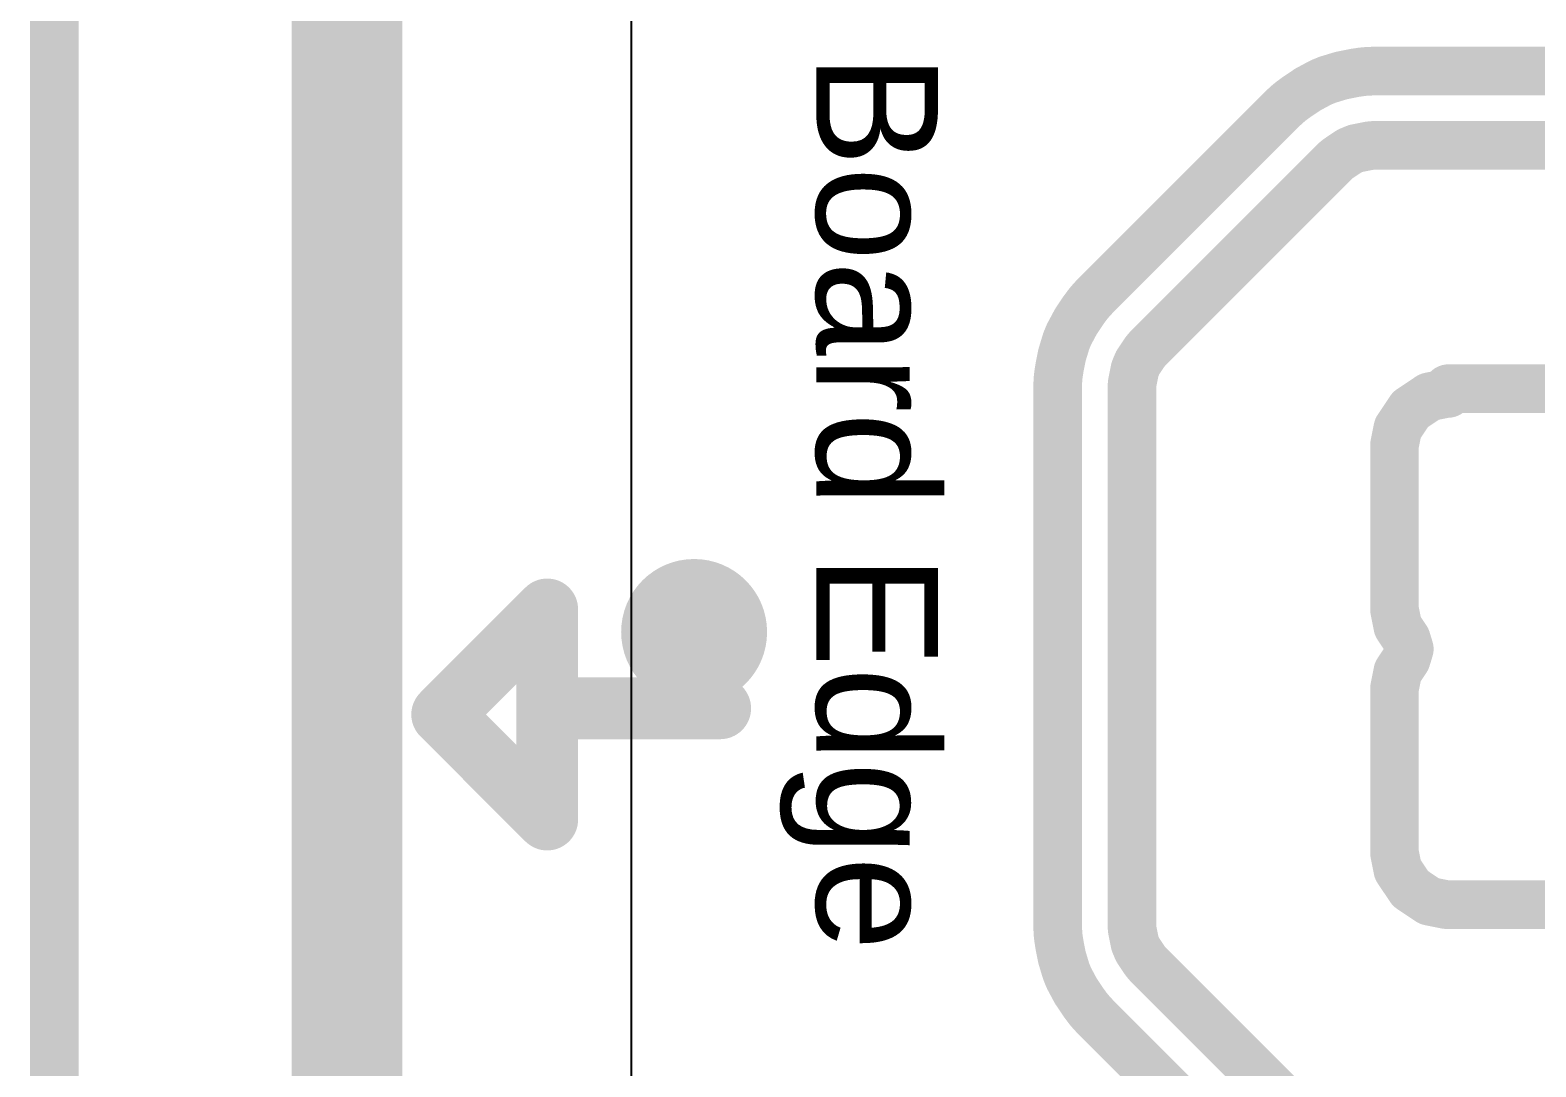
# Model space of a CAD drawing. Header units: inches. Extents: x 0 to 12.4, y -0.6 to 2.2.
# Drawn here: x -0.0473 to 0.1964, y 0.9539 to 1.1217 of the extents above; entities that cross this region are included whole.
import ezdxf

# ---------------------------------------------------------------- set-up
doc = ezdxf.new("R2010")
doc.units = ezdxf.units.IN
doc.header["$MEASUREMENT"] = 0
for name, color, linetype in [('Board_Outline', 216, 'Continuous'), ('Bottom Layer', 5, 'Continuous'), ('Dimension', 6, 'Continuous'), ('Mechanical 4', 56, 'Continuous'), ('Top Layer', 1, 'Continuous'), ('Top Overlay', 2, 'Continuous')]:
    doc.layers.add(name, color=color, linetype=linetype)
doc.styles.add('Arial', font='', dxfattribs={"height": 0.2})
doc.styles.get('Arial').set_extended_font_data('Arial')

# ---------------------------------------------------------------- blocks, each defined once
blk = doc.blocks.new('TYPE_C_31_M_17__56')
at = {"layer": 'Top Overlay'}
for points, const_width in [([(0.01, -0.159), (0.01, -0.131)], 0.01), ([(0.01, -0.159), (-0.006, -0.159)], 0.01), ([(0.011, -0.176), (-0.006, -0.159)], 0.01), ([(0.028, -0.159), (0.01, -0.159)], 0.01), ([(0.011, -0.176), (0.028, -0.159)], 0.01), ([(0.1700787, -0.1880787), (-0.1700787, -0.1880787)], 0.005)]:
    blk.add_lwpolyline(points, dxfattribs=dict(at, const_width=const_width))
at = {"layer": 'Top Overlay', "const_width": 0.005}
for points in [[(0.0075, -0.131, 1), (0.0125, -0.131, 1)], [(-0.0085, -0.159, 1), (-0.0035, -0.159, 1)], [(-0.0085, -0.159, 1), (-0.0035, -0.159, 1)], [(0.0075, -0.159, 1), (0.0125, -0.159, 1)], [(0.0075, -0.159, 1), (0.0125, -0.159, 1)], [(0.0075, -0.159, 1), (0.0125, -0.159, 1)], [(0.0255, -0.159, 1), (0.0305, -0.159, 1)], [(0.0255, -0.159, 1), (0.0305, -0.159, 1)], [(0.0085, -0.176, 1), (0.0135, -0.176, 1)], [(0.0085, -0.176, 1), (0.0135, -0.176, 1)]]:
    blk.add_lwpolyline(points, format="xyb", close=True, dxfattribs=at)
at = {"layer": 'Top Overlay', "style": 'Arial'}
blk.add_text('Board Edge', height=0.019685, dxfattribs=at).set_placement((-0.095999, -0.1154395))

msp = doc.modelspace()

# ---------------------------------------------------------------- hatches: boundary and pattern name
at = {"layer": 'Dimension'}
h = msp.add_hatch(color=6, dxfattribs=at)
edge = h.paths.add_edge_path()
edge.add_arc((0.060132, 1.024288), 0.011811, 0, 360)

# ---------------------------------------------------------------- linework, layer by layer
at = {"layer": 'Board_Outline', "const_width": 0.01}
msp.add_lwpolyline([(0, 0), (0, 1.9685039)], dxfattribs=at)
at = {"layer": 'Bottom Layer'}
msp.add_line((0.0499999, 0.7582093), (0.05, 1.4817409), dxfattribs=at)
at = {"layer": 'Dimension', "const_width": 0.007874}
for points in [[(0.0089706, 0.8894235), (0.0089706, 1.1536209)], [(0.1671239, 1.1147774), (0.1681741, 1.1149332)], [(0.1681741, 1.1149332), (0.1681749, 1.1149333)], [(0.1681749, 1.1149333), (0.1682323, 1.1149418)], [(0.1682323, 1.1149418), (0.1682904, 1.1149475)], [(0.1682904, 1.1149475), (0.1682909, 1.1149476)], [(0.1682909, 1.1149476), (0.1687413, 1.1149919)], [(0.1687413, 1.1149919), (0.168742, 1.114992)], [(0.168742, 1.114992), (0.1688007, 1.1149978)], [(0.1688007, 1.1149978), (0.1688589, 1.1150006)], [(0.1688589, 1.1150006), (0.1688602, 1.1150007)], [(0.1688602, 1.1150007), (0.16992, 1.1150528)], [(0.16992, 1.1150528), (0.1699208, 1.1150528)], [(0.1699208, 1.1150528), (0.1699797, 1.1150557)], [(0.1699797, 1.1150557), (0.2488215, 1.1150557)], [(0.1596215, 1.112164), (0.1614896, 1.1131626)], [(0.1614896, 1.1131626), (0.16149, 1.1131628)], [(0.16149, 1.1131628), (0.1615952, 1.113219)], [(0.1615952, 1.113219), (0.1617052, 1.1132645)], [(0.1617052, 1.1132645), (0.1617058, 1.1132648)], [(0.1617058, 1.1132648), (0.1625344, 1.113608)], [(0.1625344, 1.113608), (0.1625346, 1.1136081)], [(0.1625346, 1.1136081), (0.1626453, 1.1136539)], [(0.1626453, 1.1136539), (0.1627592, 1.1136885)], [(0.1627592, 1.1136885), (0.1627601, 1.1136888)], [(0.1627601, 1.1136888), (0.1647867, 1.1143035)], [(0.1647867, 1.1143035), (0.1647873, 1.1143037)], [(0.1647873, 1.1143037), (0.1649016, 1.1143383)], [(0.1649016, 1.1143383), (0.1650185, 1.1143616)], [(0.1650185, 1.1143616), (0.1650192, 1.1143617)], [(0.1650192, 1.1143617), (0.1670067, 1.114757)], [(0.1670067, 1.114757), (0.1670072, 1.1147571)], [(0.1670072, 1.1147571), (0.1670651, 1.1147686)], [(0.1670651, 1.1147686), (0.1671233, 1.1147773)], [(0.1671233, 1.1147773), (0.1671239, 1.1147774)], [(0.1563388, 1.109855), (0.1566872, 1.1101409)], [(0.1566872, 1.1101409), (0.1566885, 1.1101419)], [(0.1566885, 1.1101419), (0.1567332, 1.1101786)], [(0.1567332, 1.1101786), (0.1567798, 1.1102132)], [(0.1567798, 1.1102132), (0.1567809, 1.110214)], [(0.1567809, 1.110214), (0.1576332, 1.1108461)], [(0.1576332, 1.1108461), (0.1576339, 1.1108466)], [(0.1576339, 1.1108466), (0.1576811, 1.1108817)], [(0.1576811, 1.1108817), (0.15773, 1.1109143)], [(0.15773, 1.1109143), (0.1577308, 1.1109149)], [(0.1577308, 1.1109149), (0.1594157, 1.1120407)], [(0.1594157, 1.1120407), (0.1594161, 1.112041)], [(0.1594161, 1.112041), (0.1595156, 1.1121074)], [(0.1595156, 1.1121074), (0.1596215, 1.112164)], [(0.1250452, 1.0786517), (0.1553746, 1.1089811)], [(0.1553746, 1.1089811), (0.1553754, 1.1089819)], [(0.1553754, 1.1089819), (0.1554175, 1.1090239)], [(0.1554175, 1.1090239), (0.155461, 1.1090634)], [(0.155461, 1.1090634), (0.1554622, 1.1090645)], [(0.1554622, 1.1090645), (0.1562472, 1.109776)], [(0.1562472, 1.109776), (0.1562483, 1.1097769)], [(0.1562483, 1.1097769), (0.1562921, 1.1098166)], [(0.1562921, 1.1098166), (0.1563381, 1.1098544)], [(0.1563381, 1.1098544), (0.1563388, 1.109855)], [(0.1672478, 1.1025418), (0.168626, 1.1028159)], [(0.168626, 1.1028159), (0.1694114, 1.1029721)], [(0.1694114, 1.1029721), (0.1699797, 1.1030281)], [(0.1699797, 1.1030281), (0.2488215, 1.1030281)], [(0.1335071, 1.070104), (0.1639223, 1.1005192)], [(0.1639223, 1.1005192), (0.1643633, 1.1008811)], [(0.1643633, 1.1008811), (0.1661978, 1.1021069)], [(0.1661978, 1.1021069), (0.1672478, 1.1025418)], [(0.1242503, 1.0777791), (0.1249618, 1.0785641)], [(0.1249618, 1.0785641), (0.1249629, 1.0785653)], [(0.1249629, 1.0785653), (0.1250024, 1.0786088)], [(0.1250024, 1.0786088), (0.1250444, 1.0786509)], [(0.1250444, 1.0786509), (0.1250452, 1.0786517)], [(0.1219856, 1.0746106), (0.1231114, 1.0762955)], [(0.1231114, 1.0762955), (0.123112, 1.0762963)], [(0.123112, 1.0762963), (0.1231446, 1.0763452)], [(0.1231446, 1.0763452), (0.1231797, 1.0763924)], [(0.1231797, 1.0763924), (0.1231802, 1.0763931)], [(0.1231802, 1.0763931), (0.1238123, 1.0772454)], [(0.1238123, 1.0772454), (0.1238131, 1.0772465)], [(0.1238131, 1.0772465), (0.1238477, 1.0772931)], [(0.1238477, 1.0772931), (0.1238844, 1.0773378)], [(0.1238844, 1.0773378), (0.1238854, 1.0773391)], [(0.1238854, 1.0773391), (0.1241713, 1.0776875)], [(0.1241713, 1.0776875), (0.1241719, 1.0776882)], [(0.1241719, 1.0776882), (0.1242097, 1.0777342)], [(0.1242097, 1.0777342), (0.1242494, 1.077778)], [(0.1242494, 1.077778), (0.1242503, 1.0777791)], [(0.1208637, 1.0725367), (0.1218623, 1.0744048)], [(0.1218623, 1.0744049), (0.1219189, 1.0745107)], [(0.1218623, 1.0744048), (0.1218623, 1.0744049)], [(0.1219189, 1.0745107), (0.1219853, 1.0746102)], [(0.1219853, 1.0746102), (0.1219856, 1.0746106)], [(0.1197228, 1.0692396), (0.1203375, 1.0712662)], [(0.1203375, 1.0712662), (0.1203378, 1.071267)], [(0.1203378, 1.071267), (0.1203724, 1.071381)], [(0.1203724, 1.071381), (0.1204183, 1.0714919)], [(0.1204183, 1.0714919), (0.1207615, 1.0723205)], [(0.1207615, 1.0723205), (0.1207618, 1.0723211)], [(0.1207618, 1.0723211), (0.1208073, 1.0724311)], [(0.1208073, 1.0724311), (0.1208635, 1.0725363)], [(0.1208635, 1.0725363), (0.1208637, 1.0725367)], [(0.1194305, 1.0678302), (0.1196646, 1.0690071)], [(0.1196646, 1.0690071), (0.1196647, 1.0690078)], [(0.1196647, 1.0690078), (0.119688, 1.0691247)], [(0.119688, 1.0691247), (0.1197226, 1.069239)], [(0.1197226, 1.069239), (0.1197228, 1.0692396)], [(0.1319194, 1.0678285), (0.1331452, 1.069663)], [(0.1331452, 1.069663), (0.1335071, 1.070104)], [(0.1190931, 1.0658522), (0.1192489, 1.0669024)], [(0.1192489, 1.0669024), (0.119249, 1.066903)], [(0.119249, 1.066903), (0.1192577, 1.0669612)], [(0.1192577, 1.0669612), (0.1194305, 1.0678302)], [(0.1313226, 1.0659643), (0.1314845, 1.0667785)], [(0.1314845, 1.0667785), (0.1319194, 1.0678285)], [(0.1189706, 1.0640466), (0.1189735, 1.0641055)], [(0.1189706, 0.9766553), (0.1189706, 1.0640466)], [(0.1189735, 1.0641063), (0.1190256, 1.0651661)], [(0.1189735, 1.0641055), (0.1189735, 1.0641063)], [(0.1190256, 1.0651661), (0.1190257, 1.0651674)], [(0.1190257, 1.0651674), (0.1190285, 1.0652256)], [(0.1190285, 1.0652256), (0.11904, 1.0653419)], [(0.11904, 1.0653419), (0.1190787, 1.0657354)], [(0.1190787, 1.0657354), (0.1190788, 1.0657359)], [(0.1190788, 1.0657359), (0.1190845, 1.065794)], [(0.1190845, 1.065794), (0.119093, 1.0658514)], [(0.119093, 1.0658514), (0.1190931, 1.0658522)], [(0.1309982, 1.0640466), (0.1310542, 1.0646149)], [(0.1309982, 0.9766553), (0.1309982, 1.0640466)], [(0.1310542, 1.0646149), (0.1313226, 1.0659643)], [(0.1821793, 1.063658), (0.2488215, 1.063658)], [(0.1821793, 1.0628903), (0.1821793, 1.063658)], [(0.1763239, 1.0604626), (0.1789137, 1.062193)], [(0.1789137, 1.062193), (0.1789139, 1.0621932)], [(0.1789139, 1.0621932), (0.1791522, 1.0623524)], [(0.1791522, 1.0623524), (0.1794334, 1.0624083)], [(0.1794334, 1.0624083), (0.1794335, 1.0624083)], [(0.1794335, 1.0624083), (0.1817161, 1.0628624)], [(0.1817161, 1.0628624), (0.1818566, 1.0628903)], [(0.1818566, 1.0628903), (0.1821793, 1.0628903)], [(0.1741955, 1.0574748), (0.1759259, 1.0600646)], [(0.1759259, 1.0600646), (0.175926, 1.0600647)], [(0.175926, 1.0600647), (0.1760854, 1.0603032)], [(0.1760854, 1.0603032), (0.1763238, 1.0604625)], [(0.1763238, 1.0604625), (0.1763239, 1.0604626)], [(0.1735261, 1.0546724), (0.1739802, 1.056955)], [(0.1739802, 1.0569551), (0.1740361, 1.0572363)], [(0.1739802, 1.056955), (0.1739802, 1.0569551)], [(0.1740361, 1.0572363), (0.1741954, 1.0574746)], [(0.1741954, 1.0574746), (0.1741955, 1.0574748)], [(0.1734982, 1.0545319), (0.1735261, 1.0546724)], [(0.1734982, 1.0279023), (0.1734982, 1.0545319)], [(0.1734982, 1.0279023), (0.1740361, 1.0251979)], [(0.1740361, 1.0251979), (0.1741955, 1.0249594)], [(0.1741955, 1.0249594), (0.1754041, 1.0231506)], [(0.1754041, 1.0231506), (0.175895, 1.021532)], [(0.1741955, 1.0181048), (0.1754041, 1.0199135)], [(0.1754041, 1.0199135), (0.175895, 1.021532)], [(0.1735261, 1.0153024), (0.1739802, 1.0175849)], [(0.1739802, 1.017585), (0.1740361, 1.0178662)], [(0.1739802, 1.0175849), (0.1739802, 1.017585)], [(0.1740361, 1.0178662), (0.1741955, 1.0181047)], [(0.1741955, 1.0181047), (0.1741955, 1.0181048)], [(0.1734982, 1.0151618), (0.1735261, 1.0153024)], [(0.1734982, 0.9885322), (0.1734982, 1.0151618)], [(0.1734982, 0.9885322), (0.1740361, 0.9858278)], [(0.1740361, 0.9858278), (0.1741954, 0.9855895)], [(0.1741954, 0.9855895), (0.1741955, 0.9855893)], [(0.1741955, 0.9855893), (0.1759259, 0.9829996)], [(0.1759259, 0.9829996), (0.1760854, 0.9827609)], [(0.1760854, 0.9827609), (0.1763239, 0.9826015)], [(0.1763239, 0.9826015), (0.1789137, 0.9808711)], [(0.1789137, 0.9808711), (0.1791522, 0.9807117)], [(0.1791522, 0.9807117), (0.1818566, 0.9801738)], [(0.1818566, 0.9801738), (0.243776, 0.9801738)], [(0.1189706, 0.9766553), (0.1189735, 0.9765964)], [(0.1189735, 0.9765956), (0.1189735, 0.9765964)], [(0.1189735, 0.9765956), (0.1190256, 0.9755358)], [(0.1309982, 0.9766553), (0.1310542, 0.976087)], [(0.1310542, 0.976087), (0.1314845, 0.9739235)], [(0.1190256, 0.9755358), (0.1190257, 0.9755346)], [(0.1190257, 0.9755346), (0.1190285, 0.9754763)], [(0.1190285, 0.9754763), (0.1190845, 0.9749079)], [(0.1190845, 0.9749079), (0.1190933, 0.9748487)], [(0.1190933, 0.9748487), (0.1190935, 0.9748475)], [(0.1190935, 0.9748475), (0.1191838, 0.9742389)], [(0.1191838, 0.9742389), (0.1192577, 0.9737406)], [(0.1192577, 0.9737406), (0.1192691, 0.9736832)], [(0.1192691, 0.9736832), (0.1192693, 0.973682)], [(0.1192693, 0.973682), (0.1195331, 0.9723561)], [(0.1314845, 0.9739235), (0.1319195, 0.9728733)], [(0.1195331, 0.9723561), (0.119688, 0.9715772)], [(0.119688, 0.9715772), (0.1197226, 0.9714632)], [(0.1197226, 0.9714632), (0.1197227, 0.9714628)], [(0.1197227, 0.9714628), (0.1203375, 0.9694359)], [(0.1319195, 0.9728733), (0.133145, 0.9710392)], [(0.133145, 0.9710392), (0.1335073, 0.9705977)], [(0.1203375, 0.9694359), (0.1203377, 0.9694352)], [(0.1203377, 0.9694352), (0.1203724, 0.969321)], [(0.1203724, 0.969321), (0.1204183, 0.9692102)], [(0.1204183, 0.9692102), (0.1207616, 0.9683813)], [(0.1335073, 0.9705977), (0.1599851, 0.94412)], [(0.1207616, 0.9683813), (0.1207618, 0.9683807)], [(0.1207618, 0.9683807), (0.1208074, 0.9682707)], [(0.1208074, 0.9682707), (0.121919, 0.9661911)], [(0.121919, 0.9661911), (0.1219856, 0.9660913)], [(0.1219856, 0.9660913), (0.1219857, 0.9660912)], [(0.1219857, 0.9660912), (0.1221125, 0.9659015)], [(0.1221125, 0.9659015), (0.1231445, 0.964357)], [(0.1231445, 0.964357), (0.1231797, 0.9643095)], [(0.1231797, 0.9643095), (0.1231798, 0.9643093)], [(0.1231798, 0.9643093), (0.1235276, 0.9638404)], [(0.1235276, 0.9638404), (0.1238475, 0.9634091)], [(0.1238475, 0.9634091), (0.1238849, 0.9633635)], [(0.1238849, 0.9633635), (0.1238854, 0.9633629)], [(0.1238854, 0.9633629), (0.1240581, 0.9631525)], [(0.1240581, 0.9631525), (0.1242098, 0.9629676)], [(0.1242098, 0.9629676), (0.1250026, 0.962093)], [(0.1250026, 0.962093), (0.1514803, 0.9356152)]]:
    msp.add_lwpolyline(points, dxfattribs=at)
at = {"layer": 'Dimension', "const_width": 0.003937}
for points in [[(0.1662056, 1.1149332, 1), (0.1701426, 1.1149332, 1)], [(0.1662056, 1.1149332, 1), (0.1701426, 1.1149332, 1)], [(0.1662064, 1.1149333, 1), (0.1701434, 1.1149333, 1)], [(0.1662064, 1.1149333, 1), (0.1701434, 1.1149333, 1)], [(0.1662638, 1.1149418, 1), (0.1702008, 1.1149418, 1)], [(0.1662638, 1.1149418, 1), (0.1702008, 1.1149418, 1)], [(0.1663219, 1.1149475, 1), (0.1702589, 1.1149475, 1)], [(0.1663219, 1.1149475, 1), (0.1702589, 1.1149475, 1)], [(0.1663224, 1.1149476, 1), (0.1702594, 1.1149476, 1)], [(0.1663224, 1.1149476, 1), (0.1702594, 1.1149476, 1)], [(0.1667728, 1.1149919, 1), (0.1707098, 1.1149919, 1)], [(0.1667728, 1.1149919, 1), (0.1707098, 1.1149919, 1)], [(0.1667735, 1.114992, 1), (0.1707105, 1.114992, 1)], [(0.1667735, 1.114992, 1), (0.1707105, 1.114992, 1)], [(0.1668322, 1.1149978, 1), (0.1707692, 1.1149978, 1)], [(0.1668322, 1.1149978, 1), (0.1707692, 1.1149978, 1)], [(0.1668904, 1.1150006, 1), (0.1708274, 1.1150006, 1)], [(0.1668904, 1.1150006, 1), (0.1708274, 1.1150006, 1)], [(0.1668917, 1.1150007, 1), (0.1708287, 1.1150007, 1)], [(0.1668917, 1.1150007, 1), (0.1708287, 1.1150007, 1)], [(0.1679515, 1.1150528, 1), (0.1718885, 1.1150528, 1)], [(0.1679515, 1.1150528, 1), (0.1718885, 1.1150528, 1)], [(0.1679523, 1.1150528, 1), (0.1718893, 1.1150528, 1)], [(0.1679523, 1.1150528, 1), (0.1718893, 1.1150528, 1)], [(0.1680112, 1.1150557, 1), (0.1719482, 1.1150557, 1)], [(0.1680112, 1.1150557, 1), (0.1719482, 1.1150557, 1)], [(0.1595211, 1.1131626, 1), (0.1634581, 1.1131626, 1)], [(0.1595211, 1.1131626, 1), (0.1634581, 1.1131626, 1)], [(0.1595215, 1.1131628, 1), (0.1634585, 1.1131628, 1)], [(0.1595215, 1.1131628, 1), (0.1634585, 1.1131628, 1)], [(0.1596267, 1.113219, 1), (0.1635637, 1.113219, 1)], [(0.1596267, 1.113219, 1), (0.1635637, 1.113219, 1)], [(0.1597367, 1.1132645, 1), (0.1636737, 1.1132645, 1)], [(0.1597367, 1.1132645, 1), (0.1636737, 1.1132645, 1)], [(0.1597373, 1.1132648, 1), (0.1636743, 1.1132648, 1)], [(0.1597373, 1.1132648, 1), (0.1636743, 1.1132648, 1)], [(0.1605659, 1.113608, 1), (0.1645029, 1.113608, 1)], [(0.1605659, 1.113608, 1), (0.1645029, 1.113608, 1)], [(0.1605661, 1.1136081, 1), (0.1645031, 1.1136081, 1)], [(0.1605661, 1.1136081, 1), (0.1645031, 1.1136081, 1)], [(0.1606768, 1.1136539, 1), (0.1646138, 1.1136539, 1)], [(0.1606768, 1.1136539, 1), (0.1646138, 1.1136539, 1)], [(0.1607907, 1.1136885, 1), (0.1647277, 1.1136885, 1)], [(0.1607907, 1.1136885, 1), (0.1647277, 1.1136885, 1)], [(0.1607916, 1.1136888, 1), (0.1647286, 1.1136888, 1)], [(0.1607916, 1.1136888, 1), (0.1647286, 1.1136888, 1)], [(0.1628182, 1.1143035, 1), (0.1667552, 1.1143035, 1)], [(0.1628182, 1.1143035, 1), (0.1667552, 1.1143035, 1)], [(0.1628188, 1.1143037, 1), (0.1667558, 1.1143037, 1)], [(0.1628188, 1.1143037, 1), (0.1667558, 1.1143037, 1)], [(0.1629331, 1.1143383, 1), (0.1668701, 1.1143383, 1)], [(0.1629331, 1.1143383, 1), (0.1668701, 1.1143383, 1)], [(0.16305, 1.1143616, 1), (0.166987, 1.1143616, 1)], [(0.16305, 1.1143616, 1), (0.166987, 1.1143616, 1)], [(0.1630507, 1.1143617, 1), (0.1669877, 1.1143617, 1)], [(0.1630507, 1.1143617, 1), (0.1669877, 1.1143617, 1)], [(0.1650382, 1.114757, 1), (0.1689752, 1.114757, 1)], [(0.1650382, 1.114757, 1), (0.1689752, 1.114757, 1)], [(0.1650387, 1.1147571, 1), (0.1689757, 1.1147571, 1)], [(0.1650387, 1.1147571, 1), (0.1689757, 1.1147571, 1)], [(0.1650966, 1.1147686, 1), (0.1690336, 1.1147686, 1)], [(0.1650966, 1.1147686, 1), (0.1690336, 1.1147686, 1)], [(0.1651548, 1.1147773, 1), (0.1690918, 1.1147773, 1)], [(0.1651548, 1.1147773, 1), (0.1690918, 1.1147773, 1)], [(0.1651554, 1.1147774, 1), (0.1690924, 1.1147774, 1)], [(0.1651554, 1.1147774, 1), (0.1690924, 1.1147774, 1)], [(0.1547187, 1.1101409, 1), (0.1586557, 1.1101409, 1)], [(0.1547187, 1.1101409, 1), (0.1586557, 1.1101409, 1)], [(0.15472, 1.1101419, 1), (0.158657, 1.1101419, 1)], [(0.15472, 1.1101419, 1), (0.158657, 1.1101419, 1)], [(0.1547647, 1.1101786, 1), (0.1587017, 1.1101786, 1)], [(0.1547647, 1.1101786, 1), (0.1587017, 1.1101786, 1)], [(0.1548113, 1.1102132, 1), (0.1587483, 1.1102132, 1)], [(0.1548113, 1.1102132, 1), (0.1587483, 1.1102132, 1)], [(0.1548124, 1.110214, 1), (0.1587494, 1.110214, 1)], [(0.1548124, 1.110214, 1), (0.1587494, 1.110214, 1)], [(0.1556647, 1.1108461, 1), (0.1596017, 1.1108461, 1)], [(0.1556647, 1.1108461, 1), (0.1596017, 1.1108461, 1)], [(0.1556654, 1.1108466, 1), (0.1596024, 1.1108466, 1)], [(0.1556654, 1.1108466, 1), (0.1596024, 1.1108466, 1)], [(0.1557126, 1.1108817, 1), (0.1596496, 1.1108817, 1)], [(0.1557126, 1.1108817, 1), (0.1596496, 1.1108817, 1)], [(0.1557615, 1.1109143, 1), (0.1596985, 1.1109143, 1)], [(0.1557615, 1.1109143, 1), (0.1596985, 1.1109143, 1)], [(0.1557623, 1.1109149, 1), (0.1596993, 1.1109149, 1)], [(0.1557623, 1.1109149, 1), (0.1596993, 1.1109149, 1)], [(0.1574472, 1.1120407, 1), (0.1613842, 1.1120407, 1)], [(0.1574472, 1.1120407, 1), (0.1613842, 1.1120407, 1)], [(0.1574476, 1.112041, 1), (0.1613846, 1.112041, 1)], [(0.1574476, 1.112041, 1), (0.1613846, 1.112041, 1)], [(0.1575471, 1.1121074, 1), (0.1614841, 1.1121074, 1)], [(0.1575471, 1.1121074, 1), (0.1614841, 1.1121074, 1)], [(0.157653, 1.112164, 1), (0.16159, 1.112164, 1)], [(0.157653, 1.112164, 1), (0.16159, 1.112164, 1)], [(0.1534061, 1.1089811, 1), (0.1573431, 1.1089811, 1)], [(0.1534061, 1.1089811, 1), (0.1573431, 1.1089811, 1)], [(0.1534069, 1.1089819, 1), (0.1573439, 1.1089819, 1)], [(0.1534069, 1.1089819, 1), (0.1573439, 1.1089819, 1)], [(0.153449, 1.1090239, 1), (0.157386, 1.1090239, 1)], [(0.153449, 1.1090239, 1), (0.157386, 1.1090239, 1)], [(0.1534925, 1.1090634, 1), (0.1574295, 1.1090634, 1)], [(0.1534925, 1.1090634, 1), (0.1574295, 1.1090634, 1)], [(0.1534937, 1.1090645, 1), (0.1574307, 1.1090645, 1)], [(0.1534937, 1.1090645, 1), (0.1574307, 1.1090645, 1)], [(0.1542787, 1.109776, 1), (0.1582157, 1.109776, 1)], [(0.1542787, 1.109776, 1), (0.1582157, 1.109776, 1)], [(0.1542798, 1.1097769, 1), (0.1582168, 1.1097769, 1)], [(0.1542798, 1.1097769, 1), (0.1582168, 1.1097769, 1)], [(0.1543236, 1.1098166, 1), (0.1582606, 1.1098166, 1)], [(0.1543236, 1.1098166, 1), (0.1582606, 1.1098166, 1)], [(0.1543696, 1.1098544, 1), (0.1583066, 1.1098544, 1)], [(0.1543696, 1.1098544, 1), (0.1583066, 1.1098544, 1)], [(0.1543703, 1.109855, 1), (0.1583073, 1.109855, 1)], [(0.1543703, 1.109855, 1), (0.1583073, 1.109855, 1)], [(0.1666575, 1.1028159, 1), (0.1705945, 1.1028159, 1)], [(0.1666575, 1.1028159, 1), (0.1705945, 1.1028159, 1)], [(0.1674429, 1.1029721, 1), (0.1713799, 1.1029721, 1)], [(0.1674429, 1.1029721, 1), (0.1713799, 1.1029721, 1)], [(0.1680112, 1.1030281, 1), (0.1719482, 1.1030281, 1)], [(0.1680112, 1.1030281, 1), (0.1719482, 1.1030281, 1)], [(0.1619538, 1.1005192, 1), (0.1658908, 1.1005192, 1)], [(0.1619538, 1.1005192, 1), (0.1658908, 1.1005192, 1)], [(0.1623948, 1.1008811, 1), (0.1663318, 1.1008811, 1)], [(0.1623948, 1.1008811, 1), (0.1663318, 1.1008811, 1)], [(0.1642293, 1.1021069, 1), (0.1681663, 1.1021069, 1)], [(0.1642293, 1.1021069, 1), (0.1681663, 1.1021069, 1)], [(0.1652793, 1.1025418, 1), (0.1692163, 1.1025418, 1)], [(0.1652793, 1.1025418, 1), (0.1692163, 1.1025418, 1)], [(0.1229933, 1.0785641, 1), (0.1269303, 1.0785641, 1)], [(0.1229933, 1.0785641, 1), (0.1269303, 1.0785641, 1)], [(0.1229944, 1.0785653, 1), (0.1269314, 1.0785653, 1)], [(0.1229944, 1.0785653, 1), (0.1269314, 1.0785653, 1)], [(0.1230339, 1.0786088, 1), (0.1269709, 1.0786088, 1)], [(0.1230339, 1.0786088, 1), (0.1269709, 1.0786088, 1)], [(0.1230759, 1.0786509, 1), (0.1270129, 1.0786509, 1)], [(0.1230759, 1.0786509, 1), (0.1270129, 1.0786509, 1)], [(0.1230767, 1.0786517, 1), (0.1270137, 1.0786517, 1)], [(0.1230767, 1.0786517, 1), (0.1270137, 1.0786517, 1)], [(0.1211429, 1.0762955, 1), (0.1250799, 1.0762955, 1)], [(0.1211429, 1.0762955, 1), (0.1250799, 1.0762955, 1)], [(0.1211435, 1.0762963, 1), (0.1250805, 1.0762963, 1)], [(0.1211435, 1.0762963, 1), (0.1250805, 1.0762963, 1)], [(0.1211761, 1.0763452, 1), (0.1251131, 1.0763452, 1)], [(0.1211761, 1.0763452, 1), (0.1251131, 1.0763452, 1)], [(0.1212112, 1.0763924, 1), (0.1251482, 1.0763924, 1)], [(0.1212112, 1.0763924, 1), (0.1251482, 1.0763924, 1)], [(0.1212117, 1.0763931, 1), (0.1251487, 1.0763931, 1)], [(0.1212117, 1.0763931, 1), (0.1251487, 1.0763931, 1)], [(0.1218438, 1.0772454, 1), (0.1257808, 1.0772454, 1)], [(0.1218438, 1.0772454, 1), (0.1257808, 1.0772454, 1)], [(0.1218446, 1.0772465, 1), (0.1257816, 1.0772465, 1)], [(0.1218446, 1.0772465, 1), (0.1257816, 1.0772465, 1)], [(0.1218792, 1.0772931, 1), (0.1258162, 1.0772931, 1)], [(0.1218792, 1.0772931, 1), (0.1258162, 1.0772931, 1)], [(0.1219159, 1.0773378, 1), (0.1258529, 1.0773378, 1)], [(0.1219159, 1.0773378, 1), (0.1258529, 1.0773378, 1)], [(0.1219169, 1.0773391, 1), (0.1258539, 1.0773391, 1)], [(0.1219169, 1.0773391, 1), (0.1258539, 1.0773391, 1)], [(0.1222028, 1.0776875, 1), (0.1261398, 1.0776875, 1)], [(0.1222028, 1.0776875, 1), (0.1261398, 1.0776875, 1)], [(0.1222034, 1.0776882, 1), (0.1261404, 1.0776882, 1)], [(0.1222034, 1.0776882, 1), (0.1261404, 1.0776882, 1)], [(0.1222412, 1.0777342, 1), (0.1261782, 1.0777342, 1)], [(0.1222412, 1.0777342, 1), (0.1261782, 1.0777342, 1)], [(0.1222809, 1.077778, 1), (0.1262179, 1.077778, 1)], [(0.1222809, 1.077778, 1), (0.1262179, 1.077778, 1)], [(0.1222818, 1.0777791, 1), (0.1262188, 1.0777791, 1)], [(0.1222818, 1.0777791, 1), (0.1262188, 1.0777791, 1)], [(0.1198938, 1.0744049, 1), (0.1238308, 1.0744049, 1)], [(0.1198938, 1.0744049, 1), (0.1238308, 1.0744049, 1)], [(0.1198938, 1.0744048, 1), (0.1238308, 1.0744048, 1)], [(0.1198938, 1.0744048, 1), (0.1238308, 1.0744048, 1)], [(0.1199504, 1.0745107, 1), (0.1238874, 1.0745107, 1)], [(0.1199504, 1.0745107, 1), (0.1238874, 1.0745107, 1)], [(0.1200168, 1.0746102, 1), (0.1239538, 1.0746102, 1)], [(0.1200168, 1.0746102, 1), (0.1239538, 1.0746102, 1)], [(0.1200171, 1.0746106, 1), (0.1239541, 1.0746106, 1)], [(0.1200171, 1.0746106, 1), (0.1239541, 1.0746106, 1)], [(0.118369, 1.0712662, 1), (0.122306, 1.0712662, 1)], [(0.118369, 1.0712662, 1), (0.122306, 1.0712662, 1)], [(0.1183693, 1.071267, 1), (0.1223063, 1.071267, 1)], [(0.1183693, 1.071267, 1), (0.1223063, 1.071267, 1)], [(0.1184039, 1.071381, 1), (0.1223409, 1.071381, 1)], [(0.1184039, 1.071381, 1), (0.1223409, 1.071381, 1)], [(0.1184498, 1.0714919, 1), (0.1223868, 1.0714919, 1)], [(0.1184498, 1.0714919, 1), (0.1223868, 1.0714919, 1)], [(0.118793, 1.0723205, 1), (0.12273, 1.0723205, 1)], [(0.118793, 1.0723205, 1), (0.12273, 1.0723205, 1)], [(0.1187933, 1.0723211, 1), (0.1227303, 1.0723211, 1)], [(0.1187933, 1.0723211, 1), (0.1227303, 1.0723211, 1)], [(0.1188388, 1.0724311, 1), (0.1227758, 1.0724311, 1)], [(0.1188388, 1.0724311, 1), (0.1227758, 1.0724311, 1)], [(0.118895, 1.0725363, 1), (0.122832, 1.0725363, 1)], [(0.118895, 1.0725363, 1), (0.122832, 1.0725363, 1)], [(0.1188952, 1.0725367, 1), (0.1228322, 1.0725367, 1)], [(0.1188952, 1.0725367, 1), (0.1228322, 1.0725367, 1)], [(0.1176961, 1.0690071, 1), (0.1216331, 1.0690071, 1)], [(0.1176961, 1.0690071, 1), (0.1216331, 1.0690071, 1)], [(0.1176962, 1.0690078, 1), (0.1216332, 1.0690078, 1)], [(0.1176962, 1.0690078, 1), (0.1216332, 1.0690078, 1)], [(0.1177195, 1.0691247, 1), (0.1216565, 1.0691247, 1)], [(0.1177195, 1.0691247, 1), (0.1216565, 1.0691247, 1)], [(0.1177541, 1.069239, 1), (0.1216911, 1.069239, 1)], [(0.1177541, 1.069239, 1), (0.1216911, 1.069239, 1)], [(0.1177543, 1.0692396, 1), (0.1216913, 1.0692396, 1)], [(0.1177543, 1.0692396, 1), (0.1216913, 1.0692396, 1)], [(0.1311767, 1.069663, 1), (0.1351137, 1.069663, 1)], [(0.1311767, 1.069663, 1), (0.1351137, 1.069663, 1)], [(0.1315386, 1.070104, 1), (0.1354756, 1.070104, 1)], [(0.1315386, 1.070104, 1), (0.1354756, 1.070104, 1)], [(0.1172804, 1.0669024, 1), (0.1212174, 1.0669024, 1)], [(0.1172804, 1.0669024, 1), (0.1212174, 1.0669024, 1)], [(0.1172805, 1.066903, 1), (0.1212175, 1.066903, 1)], [(0.1172805, 1.066903, 1), (0.1212175, 1.066903, 1)], [(0.1172892, 1.0669612, 1), (0.1212262, 1.0669612, 1)], [(0.1172892, 1.0669612, 1), (0.1212262, 1.0669612, 1)], [(0.117462, 1.0678302, 1), (0.121399, 1.0678302, 1)], [(0.117462, 1.0678302, 1), (0.121399, 1.0678302, 1)], [(0.129516, 1.0667785, 1), (0.133453, 1.0667785, 1)], [(0.129516, 1.0667785, 1), (0.133453, 1.0667785, 1)], [(0.1299509, 1.0678285, 1), (0.1338879, 1.0678285, 1)], [(0.1299509, 1.0678285, 1), (0.1338879, 1.0678285, 1)], [(0.1170021, 1.0640466, 1), (0.1209391, 1.0640466, 1)], [(0.1170021, 1.0640466, 1), (0.1209391, 1.0640466, 1)], [(0.117005, 1.0641063, 1), (0.120942, 1.0641063, 1)], [(0.117005, 1.0641063, 1), (0.120942, 1.0641063, 1)], [(0.117005, 1.0641055, 1), (0.120942, 1.0641055, 1)], [(0.117005, 1.0641055, 1), (0.120942, 1.0641055, 1)], [(0.1170571, 1.0651661, 1), (0.1209941, 1.0651661, 1)], [(0.1170571, 1.0651661, 1), (0.1209941, 1.0651661, 1)], [(0.1170572, 1.0651674, 1), (0.1209942, 1.0651674, 1)], [(0.1170572, 1.0651674, 1), (0.1209942, 1.0651674, 1)], [(0.11706, 1.0652256, 1), (0.120997, 1.0652256, 1)], [(0.11706, 1.0652256, 1), (0.120997, 1.0652256, 1)], [(0.1170715, 1.0653419, 1), (0.1210085, 1.0653419, 1)], [(0.1170715, 1.0653419, 1), (0.1210085, 1.0653419, 1)], [(0.1171102, 1.0657354, 1), (0.1210472, 1.0657354, 1)], [(0.1171102, 1.0657354, 1), (0.1210472, 1.0657354, 1)], [(0.1171103, 1.0657359, 1), (0.1210473, 1.0657359, 1)], [(0.1171103, 1.0657359, 1), (0.1210473, 1.0657359, 1)], [(0.117116, 1.065794, 1), (0.121053, 1.065794, 1)], [(0.117116, 1.065794, 1), (0.121053, 1.065794, 1)], [(0.1171245, 1.0658514, 1), (0.1210615, 1.0658514, 1)], [(0.1171245, 1.0658514, 1), (0.1210615, 1.0658514, 1)], [(0.1171246, 1.0658522, 1), (0.1210616, 1.0658522, 1)], [(0.1171246, 1.0658522, 1), (0.1210616, 1.0658522, 1)], [(0.1290297, 1.0640466, 1), (0.1329667, 1.0640466, 1)], [(0.1290297, 1.0640466, 1), (0.1329667, 1.0640466, 1)], [(0.1290857, 1.0646149, 1), (0.1330227, 1.0646149, 1)], [(0.1290857, 1.0646149, 1), (0.1330227, 1.0646149, 1)], [(0.1293541, 1.0659643, 1), (0.1332911, 1.0659643, 1)], [(0.1293541, 1.0659643, 1), (0.1332911, 1.0659643, 1)], [(0.1802108, 1.063658, 1), (0.1841478, 1.063658, 1)], [(0.1802108, 1.063658, 1), (0.1841478, 1.063658, 1)], [(0.1769452, 1.062193, 1), (0.1808822, 1.062193, 1)], [(0.1769452, 1.062193, 1), (0.1808822, 1.062193, 1)], [(0.1769454, 1.0621932, 1), (0.1808824, 1.0621932, 1)], [(0.1769454, 1.0621932, 1), (0.1808824, 1.0621932, 1)], [(0.1771837, 1.0623524, 1), (0.1811207, 1.0623524, 1)], [(0.1771837, 1.0623524, 1), (0.1811207, 1.0623524, 1)], [(0.1774649, 1.0624083, 1), (0.1814019, 1.0624083, 1)], [(0.1774649, 1.0624083, 1), (0.1814019, 1.0624083, 1)], [(0.177465, 1.0624083, 1), (0.181402, 1.0624083, 1)], [(0.177465, 1.0624083, 1), (0.181402, 1.0624083, 1)], [(0.1797476, 1.0628624, 1), (0.1836846, 1.0628624, 1)], [(0.1797476, 1.0628624, 1), (0.1836846, 1.0628624, 1)], [(0.1798881, 1.0628903, 1), (0.1838251, 1.0628903, 1)], [(0.1798881, 1.0628903, 1), (0.1838251, 1.0628903, 1)], [(0.1802108, 1.0628903, 1), (0.1841478, 1.0628903, 1)], [(0.1802108, 1.0628903, 1), (0.1841478, 1.0628903, 1)], [(0.1739574, 1.0600646, 1), (0.1778944, 1.0600646, 1)], [(0.1739574, 1.0600646, 1), (0.1778944, 1.0600646, 1)], [(0.1739575, 1.0600647, 1), (0.1778945, 1.0600647, 1)], [(0.1739575, 1.0600647, 1), (0.1778945, 1.0600647, 1)], [(0.1741169, 1.0603032, 1), (0.1780539, 1.0603032, 1)], [(0.1741169, 1.0603032, 1), (0.1780539, 1.0603032, 1)], [(0.1743553, 1.0604625, 1), (0.1782923, 1.0604625, 1)], [(0.1743553, 1.0604625, 1), (0.1782923, 1.0604625, 1)], [(0.1743554, 1.0604626, 1), (0.1782924, 1.0604626, 1)], [(0.1743554, 1.0604626, 1), (0.1782924, 1.0604626, 1)], [(0.1720117, 1.0569551, 1), (0.1759487, 1.0569551, 1)], [(0.1720117, 1.0569551, 1), (0.1759487, 1.0569551, 1)], [(0.1720117, 1.056955, 1), (0.1759487, 1.056955, 1)], [(0.1720117, 1.056955, 1), (0.1759487, 1.056955, 1)], [(0.1720676, 1.0572363, 1), (0.1760046, 1.0572363, 1)], [(0.1720676, 1.0572363, 1), (0.1760046, 1.0572363, 1)], [(0.1722269, 1.0574746, 1), (0.1761639, 1.0574746, 1)], [(0.1722269, 1.0574746, 1), (0.1761639, 1.0574746, 1)], [(0.172227, 1.0574748, 1), (0.176164, 1.0574748, 1)], [(0.172227, 1.0574748, 1), (0.176164, 1.0574748, 1)], [(0.1715297, 1.0545319, 1), (0.1754667, 1.0545319, 1)], [(0.1715297, 1.0545319, 1), (0.1754667, 1.0545319, 1)], [(0.1715576, 1.0546724, 1), (0.1754946, 1.0546724, 1)], [(0.1715576, 1.0546724, 1), (0.1754946, 1.0546724, 1)], [(0.1715297, 1.0279023, 1), (0.1754667, 1.0279023, 1)], [(0.1715297, 1.0279023, 1), (0.1754667, 1.0279023, 1)], [(0.1720676, 1.0251979, 1), (0.1760046, 1.0251979, 1)], [(0.1720676, 1.0251979, 1), (0.1760046, 1.0251979, 1)], [(0.172227, 1.0249594, 1), (0.176164, 1.0249594, 1)], [(0.172227, 1.0249594, 1), (0.176164, 1.0249594, 1)], [(0.1734356, 1.0231506, 1), (0.1773726, 1.0231506, 1)], [(0.1734356, 1.0231506, 1), (0.1773726, 1.0231506, 1)], [(0.1734356, 1.0199135, 1), (0.1773726, 1.0199135, 1)], [(0.1734356, 1.0199135, 1), (0.1773726, 1.0199135, 1)], [(0.1739265, 1.021532, 1), (0.1778635, 1.021532, 1)], [(0.1739265, 1.021532, 1), (0.1778635, 1.021532, 1)], [(0.1720117, 1.017585, 1), (0.1759487, 1.017585, 1)], [(0.1720117, 1.017585, 1), (0.1759487, 1.017585, 1)], [(0.1720117, 1.0175849, 1), (0.1759487, 1.0175849, 1)], [(0.1720117, 1.0175849, 1), (0.1759487, 1.0175849, 1)], [(0.1720676, 1.0178662, 1), (0.1760046, 1.0178662, 1)], [(0.1720676, 1.0178662, 1), (0.1760046, 1.0178662, 1)], [(0.172227, 1.0181048, 1), (0.176164, 1.0181048, 1)], [(0.172227, 1.0181048, 1), (0.176164, 1.0181048, 1)], [(0.172227, 1.0181047, 1), (0.176164, 1.0181047, 1)], [(0.172227, 1.0181047, 1), (0.176164, 1.0181047, 1)], [(0.1715297, 1.0151618, 1), (0.1754667, 1.0151618, 1)], [(0.1715297, 1.0151618, 1), (0.1754667, 1.0151618, 1)], [(0.1715576, 1.0153024, 1), (0.1754946, 1.0153024, 1)], [(0.1715576, 1.0153024, 1), (0.1754946, 1.0153024, 1)], [(0.1715297, 0.9885322, 1), (0.1754667, 0.9885322, 1)], [(0.1715297, 0.9885322, 1), (0.1754667, 0.9885322, 1)], [(0.1720676, 0.9858278, 1), (0.1760046, 0.9858278, 1)], [(0.1720676, 0.9858278, 1), (0.1760046, 0.9858278, 1)], [(0.1722269, 0.9855895, 1), (0.1761639, 0.9855895, 1)], [(0.1722269, 0.9855895, 1), (0.1761639, 0.9855895, 1)], [(0.172227, 0.9855893, 1), (0.176164, 0.9855893, 1)], [(0.172227, 0.9855893, 1), (0.176164, 0.9855893, 1)], [(0.1739574, 0.9829996, 1), (0.1778944, 0.9829996, 1)], [(0.1739574, 0.9829996, 1), (0.1778944, 0.9829996, 1)], [(0.1741169, 0.9827609, 1), (0.1780539, 0.9827609, 1)], [(0.1741169, 0.9827609, 1), (0.1780539, 0.9827609, 1)], [(0.1743554, 0.9826015, 1), (0.1782924, 0.9826015, 1)], [(0.1743554, 0.9826015, 1), (0.1782924, 0.9826015, 1)], [(0.1769452, 0.9808711, 1), (0.1808822, 0.9808711, 1)], [(0.1769452, 0.9808711, 1), (0.1808822, 0.9808711, 1)], [(0.1771837, 0.9807117, 1), (0.1811207, 0.9807117, 1)], [(0.1771837, 0.9807117, 1), (0.1811207, 0.9807117, 1)], [(0.1798881, 0.9801738, 1), (0.1838251, 0.9801738, 1)], [(0.1798881, 0.9801738, 1), (0.1838251, 0.9801738, 1)], [(0.1170021, 0.9766553, 1), (0.1209391, 0.9766553, 1)], [(0.1170021, 0.9766553, 1), (0.1209391, 0.9766553, 1)], [(0.117005, 0.9765964, 1), (0.120942, 0.9765964, 1)], [(0.117005, 0.9765964, 1), (0.120942, 0.9765964, 1)], [(0.117005, 0.9765956, 1), (0.120942, 0.9765956, 1)], [(0.117005, 0.9765956, 1), (0.120942, 0.9765956, 1)], [(0.1290297, 0.9766553, 1), (0.1329667, 0.9766553, 1)], [(0.1290297, 0.9766553, 1), (0.1329667, 0.9766553, 1)], [(0.1290857, 0.976087, 1), (0.1330227, 0.976087, 1)], [(0.1290857, 0.976087, 1), (0.1330227, 0.976087, 1)], [(0.1170571, 0.9755358, 1), (0.1209941, 0.9755358, 1)], [(0.1170571, 0.9755358, 1), (0.1209941, 0.9755358, 1)], [(0.1170572, 0.9755346, 1), (0.1209942, 0.9755346, 1)], [(0.1170572, 0.9755346, 1), (0.1209942, 0.9755346, 1)], [(0.11706, 0.9754763, 1), (0.120997, 0.9754763, 1)], [(0.11706, 0.9754763, 1), (0.120997, 0.9754763, 1)], [(0.117116, 0.9749079, 1), (0.121053, 0.9749079, 1)], [(0.117116, 0.9749079, 1), (0.121053, 0.9749079, 1)], [(0.1171248, 0.9748487, 1), (0.1210618, 0.9748487, 1)], [(0.1171248, 0.9748487, 1), (0.1210618, 0.9748487, 1)], [(0.117125, 0.9748475, 1), (0.121062, 0.9748475, 1)], [(0.117125, 0.9748475, 1), (0.121062, 0.9748475, 1)], [(0.1172153, 0.9742389, 1), (0.1211523, 0.9742389, 1)], [(0.1172153, 0.9742389, 1), (0.1211523, 0.9742389, 1)], [(0.1172892, 0.9737406, 1), (0.1212262, 0.9737406, 1)], [(0.1172892, 0.9737406, 1), (0.1212262, 0.9737406, 1)], [(0.1173006, 0.9736832, 1), (0.1212376, 0.9736832, 1)], [(0.1173006, 0.9736832, 1), (0.1212376, 0.9736832, 1)], [(0.1173008, 0.973682, 1), (0.1212378, 0.973682, 1)], [(0.1173008, 0.973682, 1), (0.1212378, 0.973682, 1)], [(0.129516, 0.9739235, 1), (0.133453, 0.9739235, 1)], [(0.129516, 0.9739235, 1), (0.133453, 0.9739235, 1)], [(0.1175646, 0.9723561, 1), (0.1215016, 0.9723561, 1)], [(0.1175646, 0.9723561, 1), (0.1215016, 0.9723561, 1)], [(0.1177195, 0.9715772, 1), (0.1216565, 0.9715772, 1)], [(0.1177195, 0.9715772, 1), (0.1216565, 0.9715772, 1)], [(0.1177541, 0.9714632, 1), (0.1216911, 0.9714632, 1)], [(0.1177541, 0.9714632, 1), (0.1216911, 0.9714632, 1)], [(0.1177542, 0.9714628, 1), (0.1216912, 0.9714628, 1)], [(0.1177542, 0.9714628, 1), (0.1216912, 0.9714628, 1)], [(0.129951, 0.9728733, 1), (0.133888, 0.9728733, 1)], [(0.129951, 0.9728733, 1), (0.133888, 0.9728733, 1)], [(0.1311765, 0.9710392, 1), (0.1351135, 0.9710392, 1)], [(0.1311765, 0.9710392, 1), (0.1351135, 0.9710392, 1)], [(0.118369, 0.9694359, 1), (0.122306, 0.9694359, 1)], [(0.118369, 0.9694359, 1), (0.122306, 0.9694359, 1)], [(0.1183692, 0.9694352, 1), (0.1223062, 0.9694352, 1)], [(0.1183692, 0.9694352, 1), (0.1223062, 0.9694352, 1)], [(0.1184039, 0.969321, 1), (0.1223409, 0.969321, 1)], [(0.1184039, 0.969321, 1), (0.1223409, 0.969321, 1)], [(0.1184498, 0.9692102, 1), (0.1223868, 0.9692102, 1)], [(0.1184498, 0.9692102, 1), (0.1223868, 0.9692102, 1)], [(0.1315388, 0.9705977, 1), (0.1354758, 0.9705977, 1)], [(0.1315388, 0.9705977, 1), (0.1354758, 0.9705977, 1)], [(0.1187931, 0.9683813, 1), (0.1227301, 0.9683813, 1)], [(0.1187931, 0.9683813, 1), (0.1227301, 0.9683813, 1)], [(0.1187933, 0.9683807, 1), (0.1227303, 0.9683807, 1)], [(0.1187933, 0.9683807, 1), (0.1227303, 0.9683807, 1)], [(0.1188389, 0.9682707, 1), (0.1227759, 0.9682707, 1)], [(0.1188389, 0.9682707, 1), (0.1227759, 0.9682707, 1)], [(0.1199505, 0.9661911, 1), (0.1238875, 0.9661911, 1)], [(0.1199505, 0.9661911, 1), (0.1238875, 0.9661911, 1)], [(0.1200171, 0.9660913, 1), (0.1239541, 0.9660913, 1)], [(0.1200171, 0.9660913, 1), (0.1239541, 0.9660913, 1)], [(0.1200172, 0.9660912, 1), (0.1239542, 0.9660912, 1)], [(0.1200172, 0.9660912, 1), (0.1239542, 0.9660912, 1)], [(0.120144, 0.9659015, 1), (0.124081, 0.9659015, 1)], [(0.120144, 0.9659015, 1), (0.124081, 0.9659015, 1)], [(0.121176, 0.964357, 1), (0.125113, 0.964357, 1)], [(0.121176, 0.964357, 1), (0.125113, 0.964357, 1)], [(0.1212112, 0.9643095, 1), (0.1251482, 0.9643095, 1)], [(0.1212112, 0.9643095, 1), (0.1251482, 0.9643095, 1)], [(0.1212113, 0.9643093, 1), (0.1251483, 0.9643093, 1)], [(0.1212113, 0.9643093, 1), (0.1251483, 0.9643093, 1)], [(0.1215591, 0.9638404, 1), (0.1254961, 0.9638404, 1)], [(0.1215591, 0.9638404, 1), (0.1254961, 0.9638404, 1)], [(0.121879, 0.9634091, 1), (0.125816, 0.9634091, 1)], [(0.121879, 0.9634091, 1), (0.125816, 0.9634091, 1)], [(0.1219164, 0.9633635, 1), (0.1258534, 0.9633635, 1)], [(0.1219164, 0.9633635, 1), (0.1258534, 0.9633635, 1)], [(0.1219169, 0.9633629, 1), (0.1258539, 0.9633629, 1)], [(0.1219169, 0.9633629, 1), (0.1258539, 0.9633629, 1)], [(0.1220896, 0.9631525, 1), (0.1260266, 0.9631525, 1)], [(0.1220896, 0.9631525, 1), (0.1260266, 0.9631525, 1)], [(0.1222413, 0.9629676, 1), (0.1261783, 0.9629676, 1)], [(0.1222413, 0.9629676, 1), (0.1261783, 0.9629676, 1)], [(0.1230341, 0.962093, 1), (0.1269711, 0.962093, 1)], [(0.1230341, 0.962093, 1), (0.1269711, 0.962093, 1)]]:
    msp.add_lwpolyline(points, format="xyb", close=True, dxfattribs=at)
at = {"layer": 'Mechanical 4', "const_width": 0.007874}
msp.add_lwpolyline([(-0.0434095, 0.8348188), (-0.0434095, 1.1970235)], dxfattribs=at)
at = {"layer": 'Top Layer'}
msp.add_line((0.0499999, 0.7582093), (0.05, 1.4817409), dxfattribs=at)

# ---------------------------------------------------------------- block references
at = {"rotation": 270}
msp.add_blockref('TYPE_C_31_M_17__56', (0.1953543, 1.0219369), dxfattribs=at)

doc.saveas('drawing.dxf')
